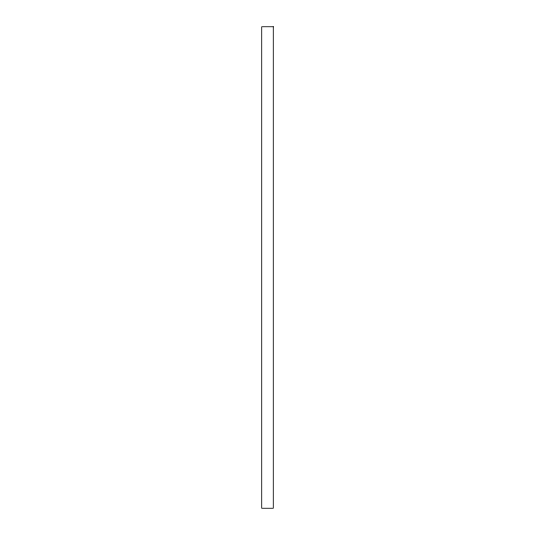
<?xml version="1.0" encoding="UTF-8"?>
<svg xmlns="http://www.w3.org/2000/svg" width="535" height="535" viewBox="0 0 535 535"><rect width="100%" height="100%" fill="white"/><g stroke="black" fill="none" stroke-linecap="round" stroke-linejoin="round"><path stroke-width="0.8" d="M273.278 26.75L261.722 26.75L261.722 508.25L273.278 508.25L273.278 26.75"/></g></svg>
